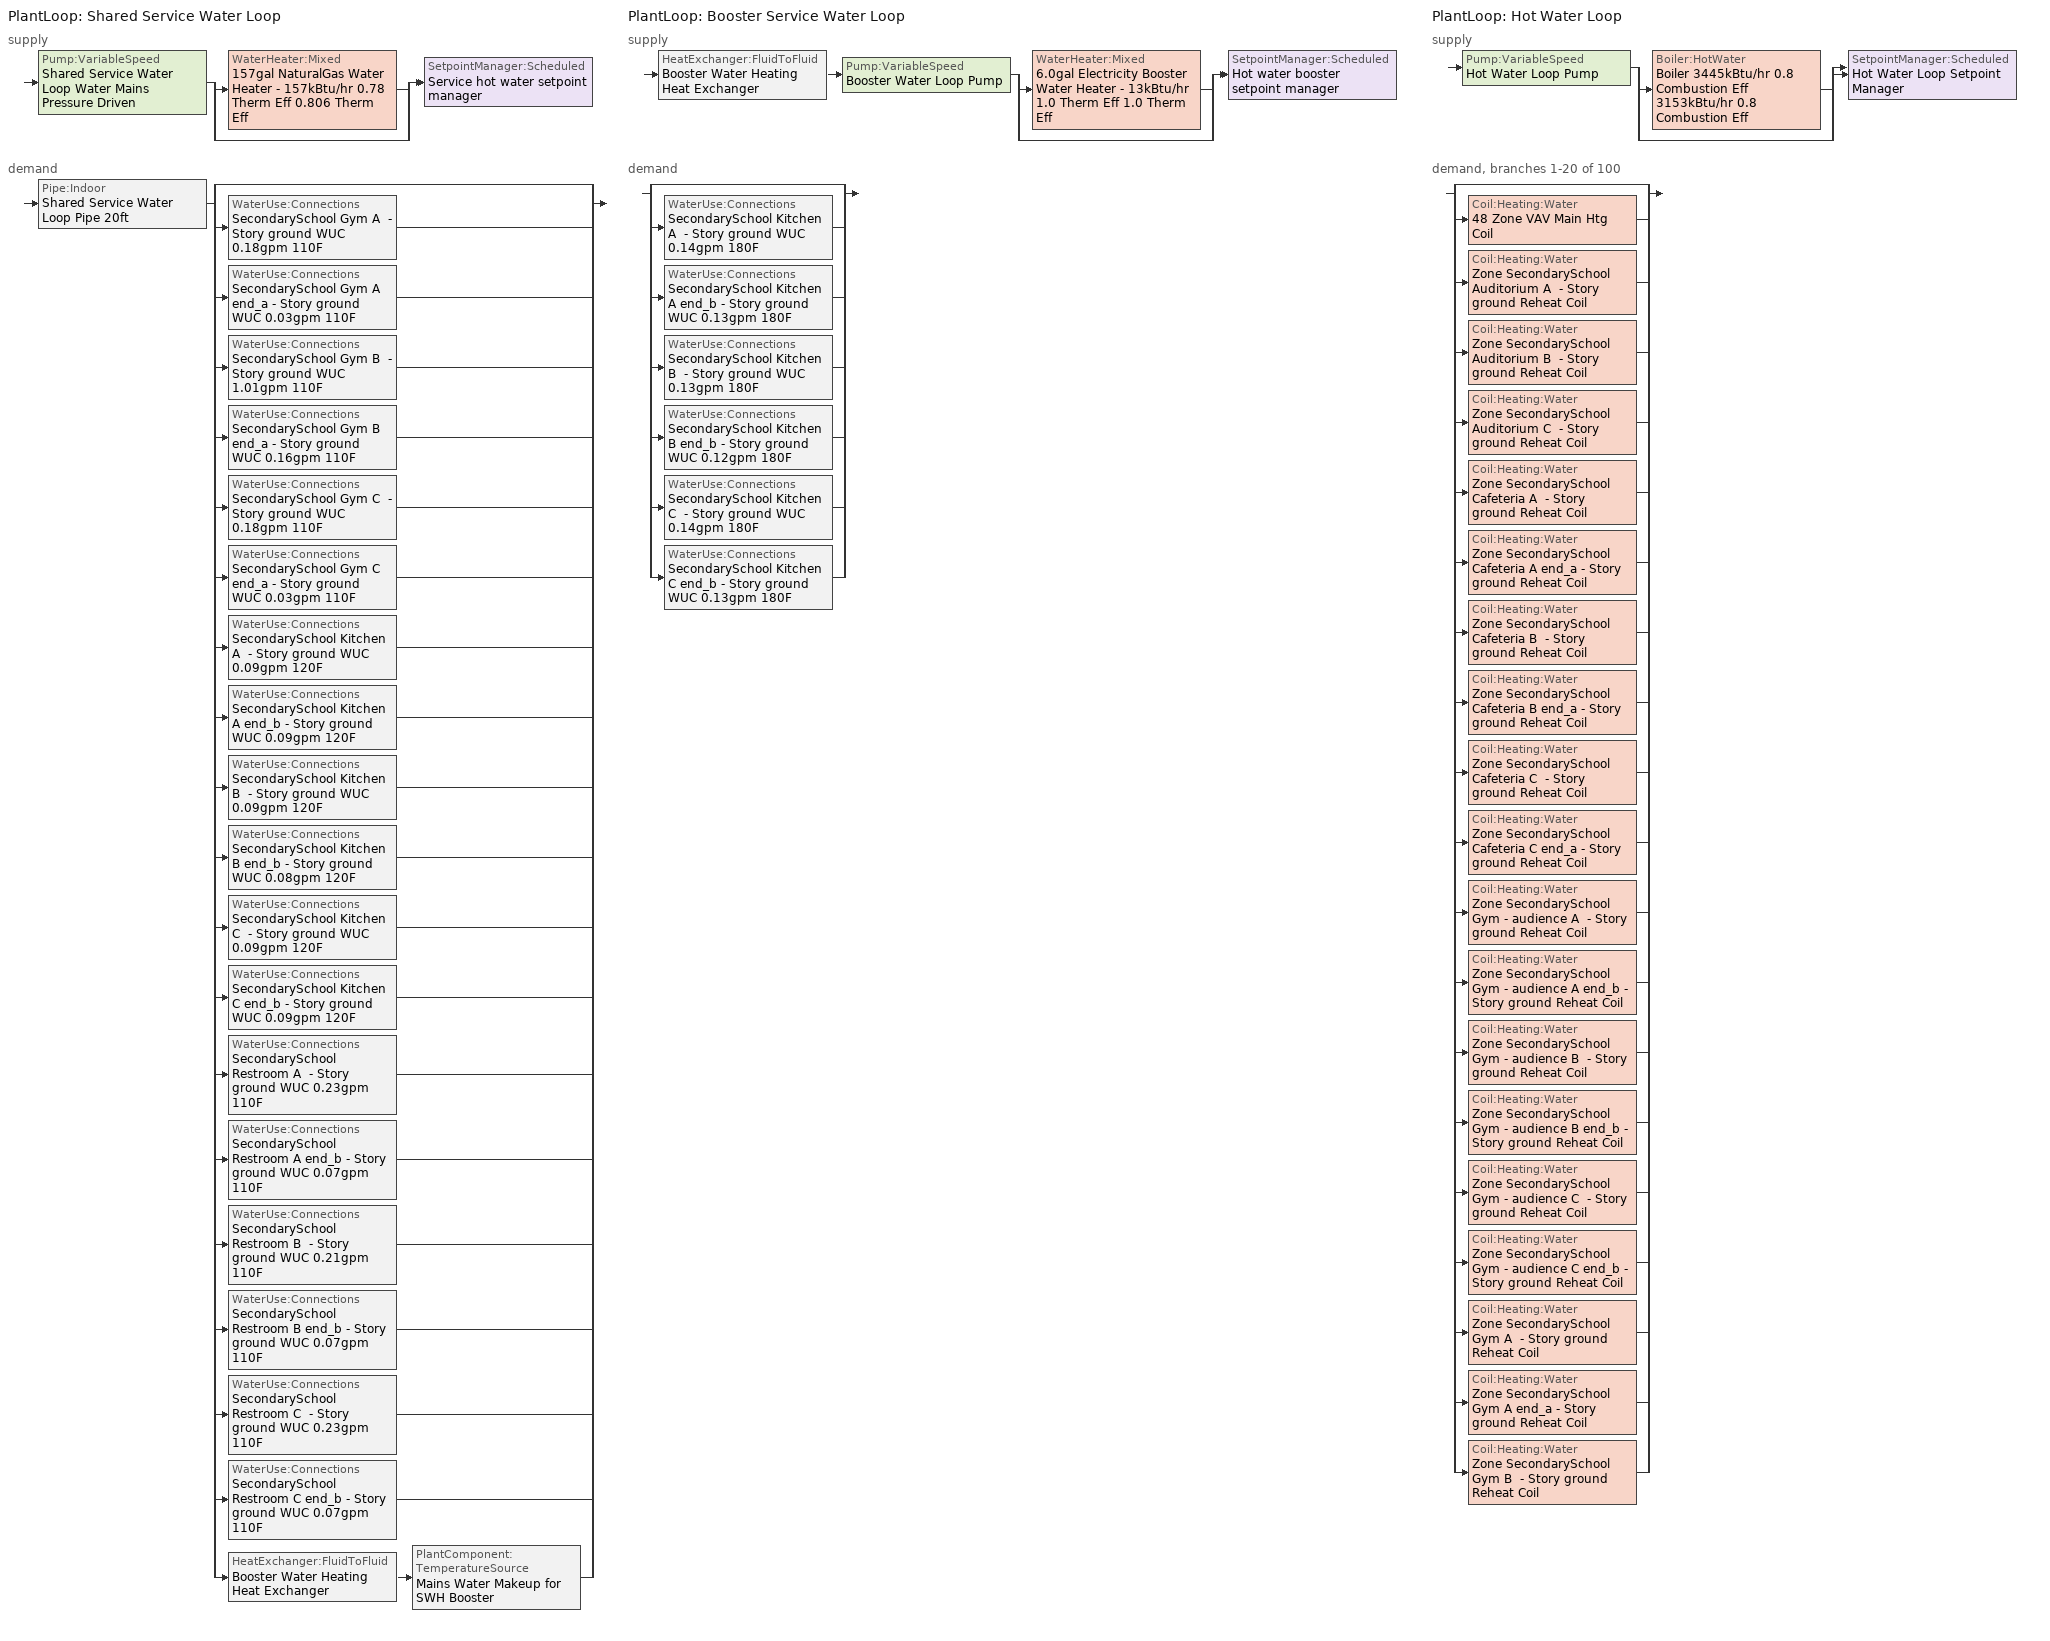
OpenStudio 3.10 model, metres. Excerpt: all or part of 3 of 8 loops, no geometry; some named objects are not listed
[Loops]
PlantLoop 'Shared Service Water Loop'
 supply: Pump:VariableSpeed 'Shared Service Water Loop Water Mains Pressure Driven' > split
  | WaterHeater:Mixed '157gal NaturalGas Water Heater - 157kBtu/hr 0.78 Therm Eff 0.806 Therm Eff'
  | bypass
  join > SetpointManager:Scheduled 'Service hot water setpoint manager'
 demand: Pipe:Indoor 'Shared Service Water Loop Pipe 20ft' > split
  | bypass
  | WaterUse:Connections 'SecondarySchool Gym A  - Story ground WUC 0.18gpm 110F'
  | WaterUse:Connections 'SecondarySchool Gym A end_a - Story ground WUC 0.03gpm 110F'
  | WaterUse:Connections 'SecondarySchool Gym B  - Story ground WUC 1.01gpm 110F'
  | WaterUse:Connections 'SecondarySchool Gym B end_a - Story ground WUC 0.16gpm 110F'
  | WaterUse:Connections 'SecondarySchool Gym C  - Story ground WUC 0.18gpm 110F'
  | WaterUse:Connections 'SecondarySchool Gym C end_a - Story ground WUC 0.03gpm 110F'
  | WaterUse:Connections 'SecondarySchool Kitchen A  - Story ground WUC 0.09gpm 120F'
  | WaterUse:Connections 'SecondarySchool Kitchen A end_b - Story ground WUC 0.09gpm 120F'
  | WaterUse:Connections 'SecondarySchool Kitchen B  - Story ground WUC 0.09gpm 120F'
  | WaterUse:Connections 'SecondarySchool Kitchen B end_b - Story ground WUC 0.08gpm 120F'
  | WaterUse:Connections 'SecondarySchool Kitchen C  - Story ground WUC 0.09gpm 120F'
  | WaterUse:Connections 'SecondarySchool Kitchen C end_b - Story ground WUC 0.09gpm 120F'
  | WaterUse:Connections 'SecondarySchool Restroom A  - Story ground WUC 0.23gpm 110F'
  | WaterUse:Connections 'SecondarySchool Restroom A end_b - Story ground WUC 0.07gpm 110F'
  | WaterUse:Connections 'SecondarySchool Restroom B  - Story ground WUC 0.21gpm 110F'
  | WaterUse:Connections 'SecondarySchool Restroom B end_b - Story ground WUC 0.07gpm 110F'
  | WaterUse:Connections 'SecondarySchool Restroom C  - Story ground WUC 0.23gpm 110F'
  | WaterUse:Connections 'SecondarySchool Restroom C end_b - Story ground WUC 0.07gpm 110F'
  | HeatExchanger:FluidToFluid 'Booster Water Heating Heat Exchanger' > PlantComponent:TemperatureSource 'Mains Water Makeup for SWH Booster'
PlantLoop 'Booster Service Water Loop'
 supply: HeatExchanger:FluidToFluid 'Booster Water Heating Heat Exchanger' > Pump:VariableSpeed 'Booster Water Loop Pump' > split
  | WaterHeater:Mixed '6.0gal Electricity Booster Water Heater - 13kBtu/hr 1.0 Therm Eff 1.0 Therm Eff'
  | bypass
  join > SetpointManager:Scheduled 'Hot water booster setpoint manager'
 demand: split
  | bypass
  | WaterUse:Connections 'SecondarySchool Kitchen A  - Story ground WUC 0.14gpm 180F'
  | WaterUse:Connections 'SecondarySchool Kitchen A end_b - Story ground WUC 0.13gpm 180F'
  | WaterUse:Connections 'SecondarySchool Kitchen B  - Story ground WUC 0.13gpm 180F'
  | WaterUse:Connections 'SecondarySchool Kitchen B end_b - Story ground WUC 0.12gpm 180F'
  | WaterUse:Connections 'SecondarySchool Kitchen C  - Story ground WUC 0.14gpm 180F'
  | WaterUse:Connections 'SecondarySchool Kitchen C end_b - Story ground WUC 0.13gpm 180F'
PlantLoop 'Hot Water Loop'
 supply: Pump:VariableSpeed 'Hot Water Loop Pump' > split
  | Boiler:HotWater 'Boiler 3445kBtu/hr 0.8 Combustion Eff 3153kBtu/hr 0.8 Combustion Eff'
  | bypass
  join > SetpointManager:Scheduled 'Hot Water Loop Setpoint Manager'
 demand, branches 1-20 of 100: split
  | bypass
  | Coil:Heating:Water '48 Zone VAV Main Htg Coil'
  | Coil:Heating:Water 'Zone SecondarySchool Auditorium A  - Story ground Reheat Coil'
  | Coil:Heating:Water 'Zone SecondarySchool Auditorium B  - Story ground Reheat Coil'
  | Coil:Heating:Water 'Zone SecondarySchool Auditorium C  - Story ground Reheat Coil'
  | Coil:Heating:Water 'Zone SecondarySchool Cafeteria A  - Story ground Reheat Coil'
  | Coil:Heating:Water 'Zone SecondarySchool Cafeteria A end_a - Story ground Reheat Coil'
  | Coil:Heating:Water 'Zone SecondarySchool Cafeteria B  - Story ground Reheat Coil'
  | Coil:Heating:Water 'Zone SecondarySchool Cafeteria B end_a - Story ground Reheat Coil'
  | Coil:Heating:Water 'Zone SecondarySchool Cafeteria C  - Story ground Reheat Coil'
  | Coil:Heating:Water 'Zone SecondarySchool Cafeteria C end_a - Story ground Reheat Coil'
  | Coil:Heating:Water 'Zone SecondarySchool Gym - audience A  - Story ground Reheat Coil'
  | Coil:Heating:Water 'Zone SecondarySchool Gym - audience A end_b - Story ground Reheat Coil'
  | Coil:Heating:Water 'Zone SecondarySchool Gym - audience B  - Story ground Reheat Coil'
  | Coil:Heating:Water 'Zone SecondarySchool Gym - audience B end_b - Story ground Reheat Coil'
  | Coil:Heating:Water 'Zone SecondarySchool Gym - audience C  - Story ground Reheat Coil'
  | Coil:Heating:Water 'Zone SecondarySchool Gym - audience C end_b - Story ground Reheat Coil'
  | Coil:Heating:Water 'Zone SecondarySchool Gym A  - Story ground Reheat Coil'
  | Coil:Heating:Water 'Zone SecondarySchool Gym A end_a - Story ground Reheat Coil'
  | Coil:Heating:Water 'Zone SecondarySchool Gym B  - Story ground Reheat Coil'
[SizingPeriod:DesignDay] Barometric Pressure {Pa}=96553; Wind Speed {m/s}=3.9; Wind Direction {deg}=290; Rain Indicator=No; Snow Indicator=No; Day of Month=21; Day Type=SummerDesignDay; Daylight Saving Time Indicator=No; Humidity Condition Type=Wetbulb; Dry-Bulb Temperature Range Modifier Type=DefaultMultipliers; Solar Model Indicator=ASHRAETau
Name | Maximum Dry-Bulb Temperature {C} | Daily Dry-Bulb Temperature Range {deltaC} | Month | Wetbulb or DewPoint at Maximum Dry-Bulb {C} | ASHRAE Clear Sky Optical Depth for Beam Irradiance | ASHRAE Clear Sky Optical Depth for Diffuse Irradiance
Medford Jackson Cou October .4% Condns DB=>MCWB 1 | 31.4 | 15.4 | 10 | 15.9 | 0.346 | 2.589
Medford Jackson Cou September .4% Condns DB=>MCWB 1 | 37.4 | 18.4 | 9 | 18.2 | 0.342 | 2.552
[Construction]
Copper pipe 0.75in type L with 0.5in fiberglass batt: Fiberglass batt 0.5in, Copper pipe 0.75in type L
[Material] Roughness=Smooth; Thermal Absorptance=0.9; Solar Absorptance=0.7; Visible Absorptance=0.7
Name | Thickness {m} | Conductivity {W/m-K} | Density {kg/m3} | Specific Heat {J/kg-K}
Copper pipe 0.75in type L | 0.001143 | 386 | 8906.27 | 385.1856
Fiberglass batt 0.5in | 0.0127 | 0.0663448 | 11.2129 | 837.36
[WaterUse:Equipment:Definition] Sensible Fraction Schedule=Fraction Sensible - 0.2; Latent Fraction Schedule=Fraction Latent - 0.05
Name | Peak Flow Rate {m3/s} | Target Temperature Schedule
SecondarySchool Gym A  - Story ground Water Use 0.18gpm 110F; SecondarySchool Gym C  - Story ground Water Use 0.18gpm 110F | 1.10952e-05 | Mixed Water At Faucet Temp - 110F
SecondarySchool Gym A end_a - Story ground Water Use 0.03gpm 110F; SecondarySchool Gym C end_a - Story ground Water Use 0.03gpm 110F | 1.77422e-06 | Mixed Water At Faucet Temp - 110F
SecondarySchool Gym B  - Story ground Water Use 1.01gpm 110F | 6.35532e-05 | Mixed Water At Faucet Temp - 110F
SecondarySchool Gym B end_a - Story ground Water Use 0.16gpm 110F | 1.01627e-05 | Mixed Water At Faucet Temp - 110F
SecondarySchool Kitchen A  - Story ground Dishwasher Booster 0.14gpm 180F; SecondarySchool Kitchen C  - Story ground Dishwasher Booster 0.14gpm 180F | 8.85581e-06 | Mixed Water At Faucet Temp - 180F
SecondarySchool Kitchen A  - Story ground Water Use 0.09gpm 120F; SecondarySchool Kitchen C  - Story ground Water Use 0.09gpm 120F | 5.9907e-06 | Mixed Water At Faucet Temp - 120F
SecondarySchool Kitchen A end_b - Story ground Dishwasher Booster 0.13gpm 180F; SecondarySchool Kitchen C end_b - Story ground Dishwasher Booster 0.13gpm 180F | 8.044e-06 | Mixed Water At Faucet Temp - 180F
SecondarySchool Kitchen A end_b - Story ground Water Use 0.09gpm 120F; SecondarySchool Kitchen C end_b - Story ground Water Use 0.09gpm 120F | 5.44153e-06 | Mixed Water At Faucet Temp - 120F
SecondarySchool Kitchen B  - Story ground Dishwasher Booster 0.13gpm 180F | 8.04795e-06 | Mixed Water At Faucet Temp - 180F
SecondarySchool Kitchen B  - Story ground Water Use 0.09gpm 120F | 5.4442e-06 | Mixed Water At Faucet Temp - 120F
SecondarySchool Kitchen B end_b - Story ground Dishwasher Booster 0.12gpm 180F | 7.31019e-06 | Mixed Water At Faucet Temp - 180F
SecondarySchool Kitchen B end_b - Story ground Water Use 0.08gpm 120F | 4.94513e-06 | Mixed Water At Faucet Temp - 120F
SecondarySchool Restroom A  - Story ground Water Use 0.23gpm 110F; SecondarySchool Restroom C  - Story ground Water Use 0.23gpm 110F | 1.46081e-05 | Mixed Water At Faucet Temp - 110F
SecondarySchool Restroom A end_b - Story ground Water Use 0.07gpm 110F; SecondarySchool Restroom C end_b - Story ground Water Use 0.07gpm 110F | 4.73176e-06 | Mixed Water At Faucet Temp - 110F
SecondarySchool Restroom B  - Story ground Water Use 0.21gpm 110F | 1.32755e-05 | Mixed Water At Faucet Temp - 110F
SecondarySchool Restroom B end_b - Story ground Water Use 0.07gpm 110F | 4.30011e-06 | Mixed Water At Faucet Temp - 110F
[WaterUse:Equipment] Flow Rate Fraction Schedule=SchoolSecondary BLDG_SWH_SCH
Name | Water Use Equipment Definition | Space
SecondarySchool Gym A  - Story ground Service Water Use 0.18gpm 110F | SecondarySchool Gym A  - Story ground Water Use 0.18gpm 110F | SecondarySchool Gym A  - Story ground
SecondarySchool Gym A end_a - Story ground Service Water Use 0.03gpm 110F | SecondarySchool Gym A end_a - Story ground Water Use 0.03gpm 110F | SecondarySchool Gym A end_a - Story ground
SecondarySchool Gym B  - Story ground Service Water Use 1.01gpm 110F | SecondarySchool Gym B  - Story ground Water Use 1.01gpm 110F | SecondarySchool Gym B  - Story ground
SecondarySchool Gym B end_a - Story ground Service Water Use 0.16gpm 110F | SecondarySchool Gym B end_a - Story ground Water Use 0.16gpm 110F | SecondarySchool Gym B end_a - Story ground
SecondarySchool Gym C  - Story ground Service Water Use 0.18gpm 110F | SecondarySchool Gym C  - Story ground Water Use 0.18gpm 110F | SecondarySchool Gym C  - Story ground
SecondarySchool Gym C end_a - Story ground Service Water Use 0.03gpm 110F | SecondarySchool Gym C end_a - Story ground Water Use 0.03gpm 110F | SecondarySchool Gym C end_a - Story ground
SecondarySchool Kitchen A  - Story ground Service Water Use 0.14gpm 180F | SecondarySchool Kitchen A  - Story ground Dishwasher Booster 0.14gpm 180F | SecondarySchool Kitchen A  - Story ground
SecondarySchool Kitchen A  - Story ground Service Water Use 0.09gpm 120F | SecondarySchool Kitchen A  - Story ground Water Use 0.09gpm 120F | SecondarySchool Kitchen A  - Story ground
SecondarySchool Kitchen A end_b - Story ground Service Water Use 0.13gpm 180F | SecondarySchool Kitchen A end_b - Story ground Dishwasher Booster 0.13gpm 180F | SecondarySchool Kitchen A end_b - Story ground
SecondarySchool Kitchen A end_b - Story ground Service Water Use 0.09gpm 120F | SecondarySchool Kitchen A end_b - Story ground Water Use 0.09gpm 120F | SecondarySchool Kitchen A end_b - Story ground
SecondarySchool Kitchen B  - Story ground Service Water Use 0.13gpm 180F | SecondarySchool Kitchen B  - Story ground Dishwasher Booster 0.13gpm 180F | SecondarySchool Kitchen B  - Story ground
SecondarySchool Kitchen B  - Story ground Service Water Use 0.09gpm 120F | SecondarySchool Kitchen B  - Story ground Water Use 0.09gpm 120F | SecondarySchool Kitchen B  - Story ground
SecondarySchool Kitchen B end_b - Story ground Service Water Use 0.12gpm 180F | SecondarySchool Kitchen B end_b - Story ground Dishwasher Booster 0.12gpm 180F | SecondarySchool Kitchen B end_b - Story ground
SecondarySchool Kitchen B end_b - Story ground Service Water Use 0.08gpm 120F | SecondarySchool Kitchen B end_b - Story ground Water Use 0.08gpm 120F | SecondarySchool Kitchen B end_b - Story ground
SecondarySchool Kitchen C  - Story ground Service Water Use 0.14gpm 180F | SecondarySchool Kitchen C  - Story ground Dishwasher Booster 0.14gpm 180F | SecondarySchool Kitchen C  - Story ground
SecondarySchool Kitchen C  - Story ground Service Water Use 0.09gpm 120F | SecondarySchool Kitchen C  - Story ground Water Use 0.09gpm 120F | SecondarySchool Kitchen C  - Story ground
SecondarySchool Kitchen C end_b - Story ground Service Water Use 0.13gpm 180F | SecondarySchool Kitchen C end_b - Story ground Dishwasher Booster 0.13gpm 180F | SecondarySchool Kitchen C end_b - Story ground
SecondarySchool Kitchen C end_b - Story ground Service Water Use 0.09gpm 120F | SecondarySchool Kitchen C end_b - Story ground Water Use 0.09gpm 120F | SecondarySchool Kitchen C end_b - Story ground
SecondarySchool Restroom A  - Story ground Service Water Use 0.23gpm 110F | SecondarySchool Restroom A  - Story ground Water Use 0.23gpm 110F | SecondarySchool Restroom A  - Story ground
SecondarySchool Restroom A end_b - Story ground Service Water Use 0.07gpm 110F | SecondarySchool Restroom A end_b - Story ground Water Use 0.07gpm 110F | SecondarySchool Restroom A end_b - Story ground
SecondarySchool Restroom B  - Story ground Service Water Use 0.21gpm 110F | SecondarySchool Restroom B  - Story ground Water Use 0.21gpm 110F | SecondarySchool Restroom B  - Story ground
SecondarySchool Restroom B end_b - Story ground Service Water Use 0.07gpm 110F | SecondarySchool Restroom B end_b - Story ground Water Use 0.07gpm 110F | SecondarySchool Restroom B end_b - Story ground
SecondarySchool Restroom C  - Story ground Service Water Use 0.23gpm 110F | SecondarySchool Restroom C  - Story ground Water Use 0.23gpm 110F | SecondarySchool Restroom C  - Story ground
SecondarySchool Restroom C end_b - Story ground Service Water Use 0.07gpm 110F | SecondarySchool Restroom C end_b - Story ground Water Use 0.07gpm 110F | SecondarySchool Restroom C end_b - Story ground
[WaterUse:Connections] Drain Water Heat Exchanger Type=None; Drain Water Heat Exchanger Destination=Plant
Name | Water Use Equipment Name 1
SecondarySchool Gym A  - Story ground WUC 0.18gpm 110F | SecondarySchool Gym A  - Story ground Service Water Use 0.18gpm 110F
SecondarySchool Gym A end_a - Story ground WUC 0.03gpm 110F | SecondarySchool Gym A end_a - Story ground Service Water Use 0.03gpm 110F
SecondarySchool Gym B  - Story ground WUC 1.01gpm 110F | SecondarySchool Gym B  - Story ground Service Water Use 1.01gpm 110F
SecondarySchool Gym B end_a - Story ground WUC 0.16gpm 110F | SecondarySchool Gym B end_a - Story ground Service Water Use 0.16gpm 110F
SecondarySchool Gym C  - Story ground WUC 0.18gpm 110F | SecondarySchool Gym C  - Story ground Service Water Use 0.18gpm 110F
SecondarySchool Gym C end_a - Story ground WUC 0.03gpm 110F | SecondarySchool Gym C end_a - Story ground Service Water Use 0.03gpm 110F
SecondarySchool Kitchen A  - Story ground WUC 0.14gpm 180F | SecondarySchool Kitchen A  - Story ground Service Water Use 0.14gpm 180F
SecondarySchool Kitchen A  - Story ground WUC 0.09gpm 120F | SecondarySchool Kitchen A  - Story ground Service Water Use 0.09gpm 120F
SecondarySchool Kitchen A end_b - Story ground WUC 0.13gpm 180F | SecondarySchool Kitchen A end_b - Story ground Service Water Use 0.13gpm 180F
SecondarySchool Kitchen A end_b - Story ground WUC 0.09gpm 120F | SecondarySchool Kitchen A end_b - Story ground Service Water Use 0.09gpm 120F
SecondarySchool Kitchen B  - Story ground WUC 0.13gpm 180F | SecondarySchool Kitchen B  - Story ground Service Water Use 0.13gpm 180F
SecondarySchool Kitchen B  - Story ground WUC 0.09gpm 120F | SecondarySchool Kitchen B  - Story ground Service Water Use 0.09gpm 120F
SecondarySchool Kitchen B end_b - Story ground WUC 0.12gpm 180F | SecondarySchool Kitchen B end_b - Story ground Service Water Use 0.12gpm 180F
SecondarySchool Kitchen B end_b - Story ground WUC 0.08gpm 120F | SecondarySchool Kitchen B end_b - Story ground Service Water Use 0.08gpm 120F
SecondarySchool Kitchen C  - Story ground WUC 0.14gpm 180F | SecondarySchool Kitchen C  - Story ground Service Water Use 0.14gpm 180F
SecondarySchool Kitchen C  - Story ground WUC 0.09gpm 120F | SecondarySchool Kitchen C  - Story ground Service Water Use 0.09gpm 120F
SecondarySchool Kitchen C end_b - Story ground WUC 0.13gpm 180F | SecondarySchool Kitchen C end_b - Story ground Service Water Use 0.13gpm 180F
SecondarySchool Kitchen C end_b - Story ground WUC 0.09gpm 120F | SecondarySchool Kitchen C end_b - Story ground Service Water Use 0.09gpm 120F
SecondarySchool Restroom A  - Story ground WUC 0.23gpm 110F | SecondarySchool Restroom A  - Story ground Service Water Use 0.23gpm 110F
SecondarySchool Restroom A end_b - Story ground WUC 0.07gpm 110F | SecondarySchool Restroom A end_b - Story ground Service Water Use 0.07gpm 110F
SecondarySchool Restroom B  - Story ground WUC 0.21gpm 110F | SecondarySchool Restroom B  - Story ground Service Water Use 0.21gpm 110F
SecondarySchool Restroom B end_b - Story ground WUC 0.07gpm 110F | SecondarySchool Restroom B end_b - Story ground Service Water Use 0.07gpm 110F
SecondarySchool Restroom C  - Story ground WUC 0.23gpm 110F | SecondarySchool Restroom C  - Story ground Service Water Use 0.23gpm 110F
SecondarySchool Restroom C end_b - Story ground WUC 0.07gpm 110F | SecondarySchool Restroom C end_b - Story ground Service Water Use 0.07gpm 110F
[PlantLoop] Glycol Concentration=0; Load Distribution Scheme=Optimal
Name | Maximum Loop Temperature {C} | Minimum Loop Temperature {C} | Maximum Loop Flow Rate {m3/s} | Plant Loop Volume {m3} | Fluid Type
Shared Service Water Loop | 82.2222 | 51.6667 | 0.00137957 | 0.165549
Booster Service Water Loop |  |  | 4.91578e-05 | 0.00589893
Hot Water Loop |  | 10 | 0.0233955 | 2.80746 | Water
[Sizing:Plant] Loop Type=Heating; Sizing Option=NonCoincident; Zone Timesteps in Averaging Window=1; Coincident Sizing Factor Mode=None
Name | Design Loop Exit Temperature {C} | Loop Design Temperature Difference {deltaC}
Shared Service Water Loop | 60 | 5
Booster Service Water Loop | 82.2222 | 5
Hot Water Loop | 82.2222 | 11.1111
[SetpointManager:Scheduled] Control Variable=Temperature
Name | Schedule | Setpoint Node or NodeList
Service hot water setpoint manager | Service Water Loop Temp - 140F | Shared Service Water Loop Supply Outlet Node
Hot water booster setpoint manager | Service Water Booster Temp - 180F | Booster Service Water Loop Supply Outlet Node
Hot Water Loop Setpoint Manager | Hot Water Loop Temp - 180F | Hot Water Loop Supply Outlet Node
[Pump:VariableSpeed] Coefficient 1 of the Part Load Performance Curve=0; Coefficient 2 of the Part Load Performance Curve=3.2485; Coefficient 3 of the Part Load Performance Curve=-4.7443; Coefficient 4 of the Part Load Performance Curve=2.5294; Pump Control Type=Intermittent; Skin Loss Radiative Fraction=0.5; Design Power Sizing Method=PowerPerFlowPerPressure; Design Electric Power per Unit Flow Rate {W/(m3/s)}=348701.1; Design Shaft Power per Unit Flow Rate per Unit Head {W-s/m3-Pa}=1.28205; Design Minimum Flow Rate Fraction=0
Name | Rated Flow Rate {m3/s} | Rated Pump Head {Pa} | Rated Power Consumption {W} | Motor Efficiency | Minimum Flow Rate {m3/s}
Shared Service Water Loop Water Mains Pressure Driven | 0.00137957 | 0.001 | 1.76868e-06 | 1
Booster Water Loop Pump | 4.91578e-05 | 0 | 0 | 1 | 0
Hot Water Loop Pump | 0.0233955 | 179344 | 6010.37 | 0.895
[WaterHeater:Mixed] Deadband Temperature Difference {deltaC}=2; Heater Control Type=Cycle; Heater Fuel Type=FuelOilNo2; Off Cycle Parasitic Fuel Consumption Rate {W}=0; Off Cycle Parasitic Fuel Type=FuelOilNo2; Off Cycle Parasitic Heat Fraction to Tank=0; On Cycle Parasitic Fuel Consumption Rate {W}=0; On Cycle Parasitic Fuel Type=FuelOilNo2; On Cycle Parasitic Heat Fraction to Tank=0; Ambient Temperature Indicator=Schedule; Ambient Temperature Schedule=Water Heater Ambient Temp Schedule 71.6F; Use Side Effectiveness=1; Source Side Effectiveness=1; Use Side Design Flow Rate {m3/s}=autosize; Source Side Design Flow Rate {m3/s}=autosize; Indirect Water Heating Recovery Time {hr}=1.5; Source Side Flow Control Mode=IndirectHeatPrimarySetpoint
Name | Tank Volume {m3} | Setpoint Temperature Schedule | Maximum Temperature Limit {C} | Heater Maximum Capacity {W} | Heater Thermal Efficiency | Off Cycle Loss Coefficient to Ambient Temperature {W/K} | On Cycle Loss Coefficient to Ambient Temperature {W/K}
157gal NaturalGas Water Heater - 157kBtu/hr 0.78 Therm Eff 0.806 Therm Eff | 0.592855 | Service Water Loop Temp - 140F | 60 | 45899.6 | 0.80606 | 8.94127 | 8.94127
6.0gal Electricity Booster Water Heater - 13kBtu/hr 1.0 Therm Eff 1.0 Therm Eff | 0.0227125 | Service Water Loop Temp - 180F | 82.2222 | 3820.96 | 1 | 2.26162 | 2.26162
[WaterHeater:Sizing] Design Mode=PeakDraw; Time Storage Can Meet Peak Draw {hr}=0.538503; Nominal Tank Volume for Autosizing Plant Connections {m3}=1
Name | Time for Tank Recovery {hr}
157gal NaturalGas Water Heater - 157kBtu/hr 0.78 Therm Eff 0.806 Therm Eff | 0.5
6.0gal Electricity Booster Water Heater - 13kBtu/hr 1.0 Therm Eff 1.0 Therm Eff | 1
[Pipe:Indoor]
Shared Service Water Loop Pipe 20ft: Construction=Copper pipe 0.75in type L with 0.5in fiberglass batt; Environment Type=Schedule; Ambient Temperature Schedule=Shared Service Water Loop Piping Air Temp - 70F; Ambient Air Velocity Schedule=Shared Service Water Loop Piping Air Velocity - 0.67mph; Pipe Inside Diameter {m}=0.019939; Pipe Length {m}=6.1
[HeatExchanger:FluidToFluid]
Booster Water Heating Heat Exchanger: Loop Demand Side Design Flow Rate {m3/s}=4.91578e-05; Loop Supply Side Design Flow Rate {m3/s}=4.91578e-05; Heat Exchange Model Type=Ideal; Heat Exchanger U-Factor Times Area Value {W/K}=59.9051; Control Type=UncontrolledOn; Minimum Temperature Difference to Activate Heat Exchanger {deltaC}=0.01; Heat Transfer Metering End Use Type=LoopToLoop; Component Override Cooling Control Temperature Mode=Loop; Sizing Factor=1; Operation Minimum Temperature Limit {C}=0; Operation Maximum Temperature Limit {C}=100
[PlantComponent:TemperatureSource]
Mains Water Makeup for SWH Booster: Design Volume Flow Rate {m3/s}=0.00137957; Temperature Specification Type=Scheduled; Source Temperature {C}=13.1983; Source Temperature Schedule=Booster Water Makeup Temperature
[Refrigeration:System] Minimum Condensing Temperature {C}=21; Refrigeration System Working Fluid Type=R404a; Suction Temperature Control Type=ConstantSuctionTemperature
Name | Refrigeration Condenser
MT Refrigeration System | Refrigeration Condenser Air Cooled 1
LT Refrigeration System | Refrigeration Condenser Air Cooled 2
[Refrigeration:Compressor] Rated Return Gas Temperature {C}=18.3; Rated Subcooling {deltaC}=0
Name | Refrigeration Compressor Power Curve | Refrigeration Compressor Capacity Curve
MT Refrigeration System Compressor 1 | New_Med_Temp_Comp_Pwr_Curve | New_Med_Temp_Comp_Cap_Curve
LT Refrigeration System Compressor 1 | New_Low_Temp_Comp_Pwr_Curve | New_Low_Temp_Comp_Cap_Curve
[Refrigeration:Condenser:AirCooled] Rated Subcooling Temperature Difference {deltaC}=0; Condenser Fan Speed Control Type=VariableSpeed; Minimum Fan Air Flow Ratio=0
Name | Rated Effective Total Heat Rejection Rate Curve | Rated Fan Power {W}
Refrigeration Condenser Air Cooled 1 | Condenser Heat Rejection Function of Temperature | 93.592
Refrigeration Condenser Air Cooled 2 | Condenser Heat Rejection Function of Temperature 1 | 101.628
[Boiler:HotWater]
Boiler 3445kBtu/hr 0.8 Combustion Eff 3153kBtu/hr 0.8 Combustion Eff: Fuel Type=FuelOilNo2; Nominal Capacity {W}=1.06961e+06; Nominal Thermal Efficiency=0.793; Efficiency Curve Temperature Evaluation Variable=LeavingBoiler; Normalized Boiler Efficiency Curve=Boiler with No Minimum Turndown; Design Water Flow Rate {m3/s}=0.0233955; Minimum Part Load Ratio=0; Maximum Part Load Ratio=1.2; Optimum Part Load Ratio=1; Water Outlet Upper Temperature Limit {C}=95; Boiler Flow Mode=LeavingSetpointModulated; On Cycle Parasitic Electric Load {W}=0; Off Cycle Parasitic Fuel Load {W}=0; Sizing Factor=1
[Coil:Heating:Water] Availability Schedule=Always On Discrete; Rated Inlet Water Temperature {C}=82.2222; Rated Outlet Water Temperature {C}=71.1111
Name | U-Factor Times Area Value {W/K} | Maximum Water Flow Rate {m3/s} | Rated Capacity {W} | Rated Inlet Air Temperature {C} | Rated Outlet Air Temperature {C}
48 Zone VAV Main Htg Coil | 2356.76 | 0.00362267 | 165624 | 7.22222 | 12.7778
Zone SecondarySchool Auditorium A  - Story ground Reheat Coil | 173.497 | 0.000183679 | 8397.58 | 12.7778 | 40
Zone SecondarySchool Auditorium B  - Story ground Reheat Coil | 428.467 | 0.000513131 | 23459.8 | 12.7778 | 40
Zone SecondarySchool Auditorium C  - Story ground Reheat Coil | 181.909 | 0.000203749 | 9315.15 | 12.7778 | 40
Zone SecondarySchool Cafeteria A  - Story ground Reheat Coil | 118.538 | 0.000139806 | 6391.75 | 12.7778 | 40
Zone SecondarySchool Cafeteria A end_a - Story ground Reheat Coil | 37.8419 | 4.16691e-05 | 1905.06 | 12.7778 | 40
Zone SecondarySchool Cafeteria B  - Story ground Reheat Coil | 57.8742 | 7.25664e-05 | 3317.65 | 12.7778 | 40
Zone SecondarySchool Cafeteria B end_a - Story ground Reheat Coil | 22.7962 | 2.66688e-05 | 1219.27 | 12.7778 | 40
Zone SecondarySchool Cafeteria C  - Story ground Reheat Coil | 118.65 | 0.000139923 | 6397.13 | 12.7778 | 40
Zone SecondarySchool Cafeteria C end_a - Story ground Reheat Coil | 37.9091 | 4.17825e-05 | 1910.25 | 12.7778 | 40
Zone SecondarySchool Gym - audience A  - Story ground Reheat Coil | 172.871 | 0.000180143 | 8235.93 | 12.7778 | 40
Zone SecondarySchool Gym - audience A end_b - Story ground Reheat Coil | 85.2748 | 9.21069e-05 | 4211.02 | 12.7778 | 40
Zone SecondarySchool Gym - audience B  - Story ground Reheat Coil | 335.808 | 0.000382811 | 17501.6 | 12.7778 | 40
Zone SecondarySchool Gym - audience B end_b - Story ground Reheat Coil | 292.643 | 0.000330048 | 15089.4 | 12.7778 | 40
Zone SecondarySchool Gym - audience C  - Story ground Reheat Coil | 182.342 | 0.000204623 | 9355.13 | 12.7778 | 40
Zone SecondarySchool Gym - audience C end_b - Story ground Reheat Coil | 87.4909 | 9.71348e-05 | 4440.89 | 12.7778 | 40
Zone SecondarySchool Gym A  - Story ground Reheat Coil | 310.608 | 0.000345555 | 15798.4 | 12.7778 | 40
Zone SecondarySchool Gym A end_a - Story ground Reheat Coil | 85.351 | 9.20992e-05 | 4210.67 | 12.7778 | 40
Zone SecondarySchool Gym B  - Story ground Reheat Coil | 876.439 | 0.0010593 | 48429.8 | 12.7778 | 40
[Controller:WaterCoil] Action=Normal; Controller Convergence Tolerance {deltaC}=0.0001; Minimum Actuated Flow {m3/s}=0
Name | Water Coil | Maximum Actuated Flow {m3/s}
48 Zone VAV Main Htg Coil Controller | 48 Zone VAV Main Htg Coil | 0.00362267
Zone SecondarySchool Auditorium A  - Story ground Reheat Coil Controller | Zone SecondarySchool Auditorium A  - Story ground Reheat Coil
Zone SecondarySchool Auditorium B  - Story ground Reheat Coil Controller | Zone SecondarySchool Auditorium B  - Story ground Reheat Coil
Zone SecondarySchool Auditorium C  - Story ground Reheat Coil Controller | Zone SecondarySchool Auditorium C  - Story ground Reheat Coil
Zone SecondarySchool Cafeteria A  - Story ground Reheat Coil Controller | Zone SecondarySchool Cafeteria A  - Story ground Reheat Coil
Zone SecondarySchool Cafeteria A end_a - Story ground Reheat Coil Controller | Zone SecondarySchool Cafeteria A end_a - Story ground Reheat Coil
Zone SecondarySchool Cafeteria B  - Story ground Reheat Coil Controller | Zone SecondarySchool Cafeteria B  - Story ground Reheat Coil
Zone SecondarySchool Cafeteria B end_a - Story ground Reheat Coil Controller | Zone SecondarySchool Cafeteria B end_a - Story ground Reheat Coil
Zone SecondarySchool Cafeteria C  - Story ground Reheat Coil Controller | Zone SecondarySchool Cafeteria C  - Story ground Reheat Coil
Zone SecondarySchool Cafeteria C end_a - Story ground Reheat Coil Controller | Zone SecondarySchool Cafeteria C end_a - Story ground Reheat Coil
Zone SecondarySchool Gym - audience A  - Story ground Reheat Coil Controller | Zone SecondarySchool Gym - audience A  - Story ground Reheat Coil
Zone SecondarySchool Gym - audience A end_b - Story ground Reheat Coil Controller | Zone SecondarySchool Gym - audience A end_b - Story ground Reheat Coil
Zone SecondarySchool Gym - audience B  - Story ground Reheat Coil Controller | Zone SecondarySchool Gym - audience B  - Story ground Reheat Coil
Zone SecondarySchool Gym - audience B end_b - Story ground Reheat Coil Controller | Zone SecondarySchool Gym - audience B end_b - Story ground Reheat Coil
Zone SecondarySchool Gym - audience C  - Story ground Reheat Coil Controller | Zone SecondarySchool Gym - audience C  - Story ground Reheat Coil
Zone SecondarySchool Gym - audience C end_b - Story ground Reheat Coil Controller | Zone SecondarySchool Gym - audience C end_b - Story ground Reheat Coil
Zone SecondarySchool Gym A  - Story ground Reheat Coil Controller | Zone SecondarySchool Gym A  - Story ground Reheat Coil
Zone SecondarySchool Gym A end_a - Story ground Reheat Coil Controller | Zone SecondarySchool Gym A end_a - Story ground Reheat Coil
Zone SecondarySchool Gym B  - Story ground Reheat Coil Controller | Zone SecondarySchool Gym B  - Story ground Reheat Coil
[AvailabilityManager:NightCycle] Applicability Schedule=Always On Discrete; Control Type=CycleOnAny; Thermostat Tolerance {deltaC}=1.9999; Cycling Run Time Control Type=Thermostat; Cycling Run Time {s}=1800
Availability Manager Night Cycle 1; Availability Manager Night Cycle 2; Availability Manager Night Cycle 3
[EnergyManagementSystem:Sensor] Output Variable or Output Meter Index Key=Environment; Output Variable or Output Meter=Site Outdoor Air Drybulb Temperature
OAT; OAT_1; OAT_2
[EnergyManagementSystem:Actuator] Actuated Component Type=Schedule:Year; Actuated Component Control Type=Schedule Value
Name | Actuated Component
ems_18_Zone_VAV_HtgSch0; ems_30_Zone_VAV_HtgSch0; ems_48_Zone_VAV_HtgSch0 | SecondarySchool HtgSetp
ems_18_Zone_VAV_ClgSch0; ems_30_Zone_VAV_ClgSch0; ems_48_Zone_VAV_ClgSch0 | SecondarySchool ClgSetp
[EnergyManagementSystem:Program]
ems_18_Zone_VAV_OptimumStartProg0: IF DaylightSavings==0 && DayOfWeek>1 && Hour==5 && OAT<23.9 && OAT>1.7; SET ems_18_Zone_VAV_ClgSch0 = 29.4; SET ems_18_Zone_VAV_HtgSch0 = 15.6; ELSEIF DaylightSavings==0 && DayOfWeek==1 && Hour==7 && OAT<23.9 && OAT>1.7; SET ems_18_Zone_VAV_ClgSch0 = 29.4; SET ems_18_Zone_VAV_HtgSch0 = 15.6; ELSEIF DaylightSavings==1 && DayOfWeek>1 && Hour==4 && OAT<23.9 && OAT>1.7; SET ems_18_Zone_VAV_ClgSch0 = 29.4; SET ems_18_Zone_VAV_HtgSch0 = 15.6; ELSEIF DaylightSavings==1 && DayOfWeek==1 && Hour==6 && OAT<23.9 && OAT>1.7; SET ems_18_Zone_VAV_ClgSch0 = 29.4; SET ems_18_Zone_VAV_HtgSch0 = 15.6; ELSE; SET ems_18_Zone_VAV_ClgSch0 = NULL; SET ems_18_Zone_VAV_HtgSch0 = NULL; ENDIF
ems_30_Zone_VAV_OptimumStartProg0: IF DaylightSavings==0 && DayOfWeek>1 && Hour==5 && OAT_1<23.9 && OAT_1>1.7; SET ems_30_Zone_VAV_ClgSch0 = 29.4; SET ems_30_Zone_VAV_HtgSch0 = 15.6; ELSEIF DaylightSavings==0 && DayOfWeek==1 && Hour==7 && OAT_1<23.9 && OAT_1>1.7; SET ems_30_Zone_VAV_ClgSch0 = 29.4; SET ems_30_Zone_VAV_HtgSch0 = 15.6; ELSEIF DaylightSavings==1 && DayOfWeek>1 && Hour==4 && OAT_1<23.9 && OAT_1>1.7; SET ems_30_Zone_VAV_ClgSch0 = 29.4; SET ems_30_Zone_VAV_HtgSch0 = 15.6; ELSEIF DaylightSavings==1 && DayOfWeek==1 && Hour==6 && OAT_1<23.9 && OAT_1>1.7; SET ems_30_Zone_VAV_ClgSch0 = 29.4; SET ems_30_Zone_VAV_HtgSch0 = 15.6; ELSE; SET ems_30_Zone_VAV_ClgSch0 = NULL; SET ems_30_Zone_VAV_HtgSch0 = NULL; ENDIF
ems_48_Zone_VAV_OptimumStartProg0: IF DaylightSavings==0 && DayOfWeek>1 && Hour==5 && OAT_2<23.9 && OAT_2>1.7; SET ems_48_Zone_VAV_ClgSch0 = 29.4; SET ems_48_Zone_VAV_HtgSch0 = 15.6; ELSEIF DaylightSavings==0 && DayOfWeek==1 && Hour==7 && OAT_2<23.9 && OAT_2>1.7; SET ems_48_Zone_VAV_ClgSch0 = 29.4; SET ems_48_Zone_VAV_HtgSch0 = 15.6; ELSEIF DaylightSavings==1 && DayOfWeek>1 && Hour==4 && OAT_2<23.9 && OAT_2>1.7; SET ems_48_Zone_VAV_ClgSch0 = 29.4; SET ems_48_Zone_VAV_HtgSch0 = 15.6; ELSEIF DaylightSavings==1 && DayOfWeek==1 && Hour==6 && OAT_2<23.9 && OAT_2>1.7; SET ems_48_Zone_VAV_ClgSch0 = 29.4; SET ems_48_Zone_VAV_HtgSch0 = 15.6; ELSE; SET ems_48_Zone_VAV_ClgSch0 = NULL; SET ems_48_Zone_VAV_HtgSch0 = NULL; ENDIF
[EnergyManagementSystem:ProgramCallingManager]
ems_18_Zone_VAV_OptimumStartCallingManager0: BeginTimestepBeforePredictor; ems_18_Zone_VAV_OptimumStartProg0
ems_30_Zone_VAV_OptimumStartCallingManager0: BeginTimestepBeforePredictor; ems_30_Zone_VAV_OptimumStartProg0
ems_48_Zone_VAV_OptimumStartCallingManager0: BeginTimestepBeforePredictor; ems_48_Zone_VAV_OptimumStartProg0
[HeatExchanger:AirToAir:SensibleAndLatent]
48 Zone VAV ERV: Availability Schedule=Always On Discrete; Nominal Supply Air Flow Rate {m3/s}=21.5815; Sensible Effectiveness at 100% Heating Air Flow=0.5; Latent Effectiveness at 100% Heating Air Flow=0.5; Sensible Effectiveness at 100% Cooling Air Flow=0.5; Latent Effectiveness at 100% Cooling Air Flow=0.5; Nominal Electric Power {W}=15534.7; Supply Air Outlet Temperature Control=Yes; Heat Exchanger Type=Rotary; Frost Control Type=ExhaustOnly; Threshold Temperature {C}=-23.3; Initial Defrost Time Fraction=0.167; Rate of Defrost Time Fraction Increase {1/K}=1.44; Economizer Lockout=Yes; Sensible Effectiveness of Heating Air Flow Curve=48 Zone VAV ERV_SensHeatEff 1; Latent Effectiveness of Heating Air Flow Curve=48 Zone VAV ERV_LatHeatEff 1; Sensible Effectiveness of Cooling Air Flow Curve=48 Zone VAV ERV_SensCoolEff 1; Latent Effectiveness of Cooling Air Flow Curve=48 Zone VAV ERV_LatCoolEff 1
[SetpointManager:OutdoorAirPretreat]
Setpoint Manager Outdoor Air Pretreat 1: Minimum Setpoint Temperature {C}=-99; Maximum Setpoint Temperature {C}=99; Minimum Setpoint Humidity Ratio {kgWater/kgDryAir}=1e-05; Maximum Setpoint Humidity Ratio {kgWater/kgDryAir}=1
[Schedule:Ruleset]
Name | Default Day Schedule | Summer Design Day Schedule | Winter Design Day Schedule
SchoolSecondary BLDG_SWH_SCH | SchoolSecondary BLDG_SWH_SCH Default | SchoolSecondary BLDG_SWH_SCH Summer Design Day | SchoolSecondary BLDG_SWH_SCH Winter Design Day
Fraction Sensible - 0.2 | Fraction Sensible - 0.2 Default
Fraction Latent - 0.05 | Fraction Latent - 0.05 Default
Mixed Water At Faucet Temp - 110F | Mixed Water At Faucet Temp - 110F Default
Mixed Water At Faucet Temp - 180F | Mixed Water At Faucet Temp - 180F Default
Mixed Water At Faucet Temp - 120F | Mixed Water At Faucet Temp - 120F Default
Service Water Loop Temp - 140F | Service Water Loop Temp - 140F Default
Water Heater Ambient Temp Schedule 71.6F | Water Heater Ambient Temp Schedule 71.6F Default
Shared Service Water Loop Piping Air Temp - 70F | Shared Service Water Loop Piping Air Temp - 70F Default
Shared Service Water Loop Piping Air Velocity - 0.67mph | Shared Service Water Loop Piping Air Velocity - 0.67mph Default
Service Water Loop Temp - 180F | Service Water Loop Temp - 180F Default
Service Water Booster Temp - 180F | Service Water Booster Temp - 180F Default
SecondarySchool HtgSetp | SecondarySchool HtgSetp Default | Schedule Day 59 | Schedule Day 60
SecondarySchool ClgSetp | SecondarySchool ClgSetp Default | Schedule Day 57 | Schedule Day 58
Hot Water Loop Temp - 180F | Hot Water Loop Temp - 180F Default
[Schedule:Day]
SchoolSecondary BLDG_SWH_SCH Default; SchoolSecondary BLDG_SWH_SCH Sat Day; SchoolSecondary BLDG_SWH_SCH Sun|Sat Day 2; SchoolSecondary BLDG_SWH_SCH Sun|Sat Day 3; SchoolSecondary BLDG_SWH_SCH Sun|Sat Day 4; SchoolSecondary BLDG_SWH_SCH Sun|Sat Day 5: No, 24, 0, 0
SchoolSecondary BLDG_SWH_SCH Summer Design Day: No, 7, 0, 0.05, 8, 0, 0.1, 9, 0, 0.34, 10, 0, 0.6, 11, 0, 0.63, 12, 0, 0.72, 13, 0, 0.79, 14, 0, 0.83, 15, 0, 0.61, 16, 0, 0.65, 18, 0, 0.1, 19, 0, 0.19, 20, 0, 0.25, 22, 0, 0.22, 23, 0, 0.12, 24, 0, 0.09
SchoolSecondary BLDG_SWH_SCH Wkdy Day; SchoolSecondary BLDG_SWH_SCH Wkdy Day 2: No, 7, 30, 0, 7, 45, 0.085, 8, 0, 0.17, 8, 15, 0.255, 8, 30, 0.34, 8, 45, 0.405, 9, 0, 0.47, 9, 15, 0.535, 9, 30, 0.6, 9, 45, 0.6075, 10, 0, 0.615, 10, 15, 0.6225, 10, 30, 0.63, 10, 45, 0.6525, 11, 0, 0.675, 11, 15, 0.6975, 11, 30, 0.72, 11, 45, 0.7375, 12, 0, 0.755, 12, 15, 0.7725, 12, 30, 0.79, 12, 45, 0.8, 13, 0, 0.81, 13, 15, 0.82, 13, 30, 0.83, 13, 45, 0.775, 14, 0, 0.72, 14, 15, 0.665, 14, 30, 0.61, 14, 45, 0.62, 15, 0, 0.63, 15, 15, 0.64, 15, 30, 0.65, 15, 45, 0.5125, 16, 0, 0.375, 16, 15, 0.2375, 16, 30, 0.1, 17, 30, 0.1, 17, 45, 0.1225, 18, 0, 0.145, 18, 15, 0.1675, 18, 30, 0.19, 18, 45, 0.205, 19, 0, 0.22, 19, 15, 0.235, 19, 30, 0.25, 19, 45, 0.1875, 20, 0, 0.125, 20, 15, 0.0625, 20, 30, 0, 24, 0, 0
SchoolSecondary BLDG_SWH_SCH Wkdy Day 1: No, 6, 0, 0, 6, 15, 0.00625, 6, 30, 0.0125, 6, 45, 0.01875, 7, 0, 0.025, 7, 15, 0.03125, 7, 30, 0.0375, 7, 45, 0.04375, 8, 0, 0.05, 8, 15, 0.05625, 8, 30, 0.0625, 8, 45, 0.06875, 9, 0, 0.075, 9, 15, 0.08125, 9, 30, 0.0875, 9, 45, 0.09375, 10, 0, 0.1, 17, 30, 0.1, 17, 45, 0.1225, 18, 0, 0.145, 18, 15, 0.1675, 18, 30, 0.19, 18, 45, 0.205, 19, 0, 0.22, 19, 15, 0.235, 19, 30, 0.25, 19, 45, 0.1875, 20, 0, 0.125, 20, 15, 0.0625, 20, 30, 0, 24, 0, 0
SchoolSecondary BLDG_SWH_SCH Winter Design Day: No, 9, 0, 0.03, 13, 0, 0.05, 24, 0, 0.03
Fraction Sensible - 0.2 Default: 24, 0, 0.2
Fraction Latent - 0.05 Default: 24, 0, 0.05
Mixed Water At Faucet Temp - 110F Default: 24, 0, 43.3333
Mixed Water At Faucet Temp - 180F Default; Service Water Loop Temp - 180F Default; Service Water Booster Temp - 180F Default; Hot Water Loop Temp - 180F Default: 24, 0, 82.2222
Mixed Water At Faucet Temp - 120F Default: 24, 0, 48.8889
Service Water Loop Temp - 140F Default: 24, 0, 60
Water Heater Ambient Temp Schedule 71.6F Default: 24, 0, 22
Shared Service Water Loop Piping Air Temp - 70F Default: 24, 0, 21.1
Shared Service Water Loop Piping Air Velocity - 0.67mph Default: 24, 0, 0.3
SecondarySchool HtgSetp Default; SecondarySchool HtgSetp Wknd|Wkdy Day 4; SecondarySchool HtgSetp Wknd|Wkdy Day 6: No, 6, 30, 14.4444, 18, 45, 20, 24, 0, 14.4444
SecondarySchool ClgSetp Default; SecondarySchool ClgSetp Wknd|Wkdy Day 4; SecondarySchool ClgSetp Wknd|Wkdy Day 6: No, 6, 30, 27.7778, 18, 45, 22.2222, 24, 0, 27.7778
SecondarySchool HtgSetp Default 1; SecondarySchool HtgSetp Default 2; SecondarySchool HtgSetp Wknd|Wkdy Day 2; SecondarySchool HtgSetp Wknd|Wkdy Day 3; SecondarySchool HtgSetp Wknd|Wkdy Day 5; SecondarySchool HtgSetp Wknd|Wkdy Day 7: No, 7, 0, 14.4444, 19, 15, 20, 24, 0, 14.4444
SecondarySchool ClgSetp Default 1; SecondarySchool ClgSetp Default 2; SecondarySchool ClgSetp Wknd|Wkdy Day 2; SecondarySchool ClgSetp Wknd|Wkdy Day 3; SecondarySchool ClgSetp Wknd|Wkdy Day 5; SecondarySchool ClgSetp Wknd|Wkdy Day 7: No, 7, 0, 27.7778, 19, 15, 22.2222, 24, 0, 27.7778
Schedule Day 57; Schedule Day 58: 24, 0, 22.2222
Schedule Day 59; Schedule Day 60: 24, 0, 20
[Schedule:Rule] Date Specification Type=DateRange
Name | Schedule Ruleset | Rule Order | Day Schedule | Apply Saturday | Start Month | Start Day | End Month | End Day | Apply Monday | Apply Tuesday | Apply Wednesday | Apply Thursday | Apply Friday | Apply Sunday
Schedule Rule 54 | SchoolSecondary BLDG_SWH_SCH | 7 | SchoolSecondary BLDG_SWH_SCH Sat Day | Yes | 9 | 16 | 12 | 31
Schedule Rule 57 | SchoolSecondary BLDG_SWH_SCH | 6 | SchoolSecondary BLDG_SWH_SCH Wkdy Day |  | 1 | 1 | 6 | 15 | Yes | Yes | Yes | Yes | Yes
Schedule Rule 58 | SchoolSecondary BLDG_SWH_SCH | 5 | SchoolSecondary BLDG_SWH_SCH Wkdy Day 1 |  | 6 | 16 | 9 | 15 | Yes | Yes | Yes | Yes | Yes
Schedule Rule 59 | SchoolSecondary BLDG_SWH_SCH | 4 | SchoolSecondary BLDG_SWH_SCH Wkdy Day 2 |  | 9 | 16 | 12 | 31 | Yes | Yes | Yes | Yes | Yes
Schedule Rule 34 | SecondarySchool HtgSetp | 7 | SecondarySchool HtgSetp Default 1 | Yes | 1 | 6 | 6 | 30
Schedule Rule 35 | SecondarySchool HtgSetp | 6 | SecondarySchool HtgSetp Default 2 |  | 1 | 7 | 6 | 24 |  |  |  |  |  | Yes
Schedule Rule 36 | SecondarySchool HtgSetp | 5 | SecondarySchool HtgSetp Wknd|Wkdy Day 2 | Yes | 9 | 1 | 12 | 29
Schedule Rule 87 | SecondarySchool HtgSetp | 4 | SecondarySchool HtgSetp Wknd|Wkdy Day 3 |  | 9 | 2 | 12 | 30 |  |  |  |  |  | Yes
Schedule Rule 88 | SecondarySchool HtgSetp | 3 | SecondarySchool HtgSetp Wknd|Wkdy Day 4 |  | 9 | 3 | 12 | 31 | Yes | Yes | Yes | Yes | Yes
Schedule Rule 89 | SecondarySchool HtgSetp | 2 | SecondarySchool HtgSetp Wknd|Wkdy Day 5 |  | 7 | 1 | 8 | 26 |  |  |  |  |  | Yes
Schedule Rule 90 | SecondarySchool HtgSetp | 1 | SecondarySchool HtgSetp Wknd|Wkdy Day 6 |  | 7 | 2 | 8 | 31 | Yes | Yes | Yes | Yes | Yes
Schedule Rule 91 | SecondarySchool HtgSetp | 0 | SecondarySchool HtgSetp Wknd|Wkdy Day 7 | Yes | 7 | 7 | 8 | 25
Schedule Rule 60 | SecondarySchool ClgSetp | 7 | SecondarySchool ClgSetp Default 1 | Yes | 1 | 6 | 6 | 30
Schedule Rule 61 | SecondarySchool ClgSetp | 6 | SecondarySchool ClgSetp Default 2 |  | 1 | 7 | 6 | 24 |  |  |  |  |  | Yes
Schedule Rule 92 | SecondarySchool ClgSetp | 5 | SecondarySchool ClgSetp Wknd|Wkdy Day 2 | Yes | 9 | 1 | 12 | 29
Schedule Rule 93 | SecondarySchool ClgSetp | 4 | SecondarySchool ClgSetp Wknd|Wkdy Day 3 |  | 9 | 2 | 12 | 30 |  |  |  |  |  | Yes
Schedule Rule 94 | SecondarySchool ClgSetp | 3 | SecondarySchool ClgSetp Wknd|Wkdy Day 4 |  | 9 | 3 | 12 | 31 | Yes | Yes | Yes | Yes | Yes
Schedule Rule 95 | SecondarySchool ClgSetp | 2 | SecondarySchool ClgSetp Wknd|Wkdy Day 5 |  | 7 | 1 | 8 | 26 |  |  |  |  |  | Yes
Schedule Rule 96 | SecondarySchool ClgSetp | 1 | SecondarySchool ClgSetp Wknd|Wkdy Day 6 |  | 7 | 2 | 8 | 31 | Yes | Yes | Yes | Yes | Yes
Schedule Rule 97 | SecondarySchool ClgSetp | 0 | SecondarySchool ClgSetp Wknd|Wkdy Day 7 | Yes | 7 | 7 | 8 | 25
Schedule Rule 98 | SchoolSecondary BLDG_SWH_SCH | 3 | SchoolSecondary BLDG_SWH_SCH Sun|Sat Day 2 | Yes | 6 | 16 | 9 | 15
Schedule Rule 99 | SchoolSecondary BLDG_SWH_SCH | 2 | SchoolSecondary BLDG_SWH_SCH Sun|Sat Day 3 |  | 6 | 17 | 9 | 9 |  |  |  |  |  | Yes
Schedule Rule 100 | SchoolSecondary BLDG_SWH_SCH | 1 | SchoolSecondary BLDG_SWH_SCH Sun|Sat Day 4 | Yes | 1 | 6 | 6 | 9
Schedule Rule 101 | SchoolSecondary BLDG_SWH_SCH | 0 | SchoolSecondary BLDG_SWH_SCH Sun|Sat Day 5 |  | 1 | 7 | 6 | 10 |  |  |  |  |  | Yes
[Schedule:Constant]
Name | Value
Always On Discrete | 1
Booster Water Makeup Temperature | 13.1983
[Curve:Bicubic]
Name | Coefficient1 Constant | Coefficient2 x | Coefficient3 x**2 | Coefficient4 y | Coefficient5 y**2 | Coefficient6 x*y | Coefficient7 x**3 | Coefficient8 y**3 | Coefficient9 x**2*y | Coefficient10 x*y**2 | Minimum Value of x | Maximum Value of x | Minimum Value of y | Maximum Value of y
New_Med_Temp_Comp_Pwr_Curve | 7438.92 | -269.598 | -9.8561 | 553.573 | -3.38589 | 14.8658 | -0.100796 | 0.00982279 | 0.0973624 | -0.0396752 | -23.3 | 7.2 | 10 | 60
New_Med_Temp_Comp_Cap_Curve | 61412.2 | 1570.85 | 13.5334 | -500.195 | 8.16391 | -3.68954 | 0.0544856 | -0.0880968 | 0.00638158 | -0.0375031 | -23.3 | 7.2 | 10 | 60
New_Low_Temp_Comp_Pwr_Curve | 170752 | 6102.9 | 78.262 | -2959.43 | 19.7877 | -90.9581 | 0.435965 | -0.0411577 | -0.608846 | 0.459133 | -40 | -17.8 | 4.4 | 54.4
New_Low_Temp_Comp_Cap_Curve | 58336.9 | 1561.74 | 6.60681 | -283.65 | -0.120235 | -12.4957 | -0.116279 | 0.002277 | -0.118148 | 0.0328396 | -40 | -17.8 | 4.4 | 54.4
[Curve:Linear] Coefficient1 Constant=0; Coefficient2 x=22000; Minimum Value of x=-50; Maximum Value of x=50
Condenser Heat Rejection Function of Temperature; Condenser Heat Rejection Function of Temperature 1
[Curve:Cubic]
Boiler with No Minimum Turndown: Coefficient1 Constant=0.7463; Coefficient2 x=1.3196; Coefficient3 x**2=-2.2154; Coefficient4 x**3=1.1674; Minimum Value of x=0; Maximum Value of x=1.3
[Table:Lookup]
48 Zone VAV ERV_SensHeatEff 1; 48 Zone VAV ERV_LatHeatEff 1; 48 Zone VAV ERV_SensCoolEff 1; 48 Zone VAV ERV_LatCoolEff 1: DivisorOnly, 0.5, 0, 10, Dimensionless, 0.5, 0.5
